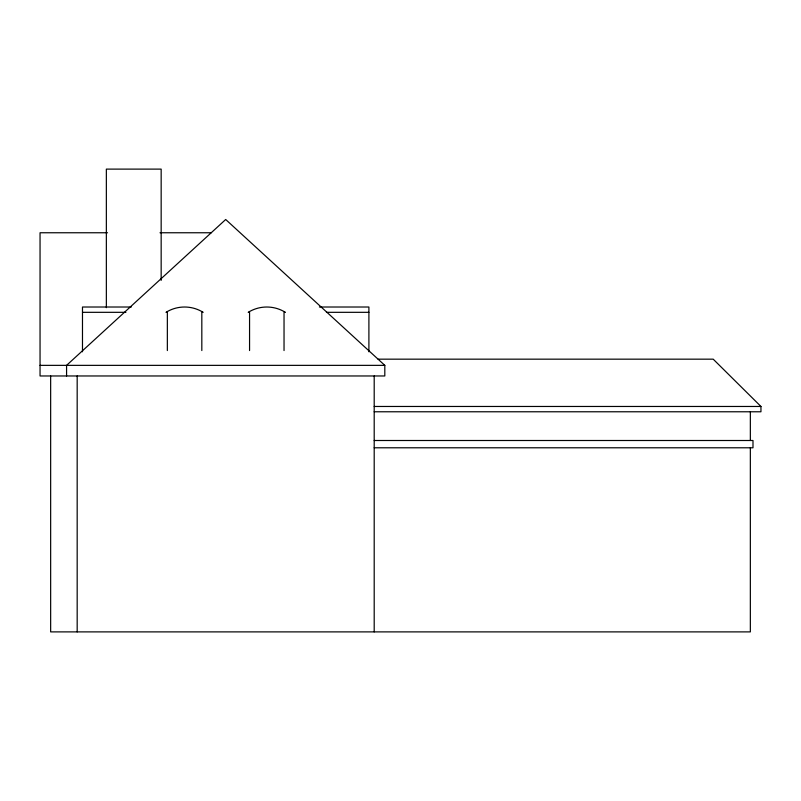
<?xml version="1.0" encoding="UTF-8"?>
<svg xmlns="http://www.w3.org/2000/svg" width="801" height="801" viewBox="0 0 801 801"><rect width="100%" height="100%" fill="white"/><g stroke="black" fill="none" stroke-linecap="round" stroke-linejoin="round"><path stroke-width="1.2" d="M107.524 232.761L40.05 232.761L40.05 375.969L384.81 375.969L384.81 365.356L225.692 219.504L66.573 365.356L66.573 375.969M160 232.761L211.224 232.761M131.284 307.013L82.483 307.013L82.483 351.789M319.419 307.013L368.901 307.013L368.901 351.789M82.483 312.32L125.897 312.32M326.438 312.32L368.901 312.32M378.062 359.168L713.21 359.168L760.95 406.467L760.95 411.774L374.197 411.774M40.05 365.356L384.81 365.356M374.197 406.467L760.95 406.467M374.197 440.5L752.99 440.5L752.99 447.789L374.197 447.789M750.347 411.774L750.347 440.5M750.347 447.789L750.347 631.889L50.653 631.889L50.653 375.969M374.197 375.969L374.197 631.889M284.035 350.558L284.035 312.32L285.356 312.32A35.144 35.144 0 0 0 248.23 312.32L249.562 312.32L249.562 350.558M201.822 350.558L201.822 312.32L203.144 312.32A35.144 35.144 0 0 0 166.017 312.32L167.349 312.32L167.349 350.558M161.161 280.36L161.161 169.111L106.353 169.111L106.353 307.674M77.176 375.969L77.176 631.889"/></g></svg>
